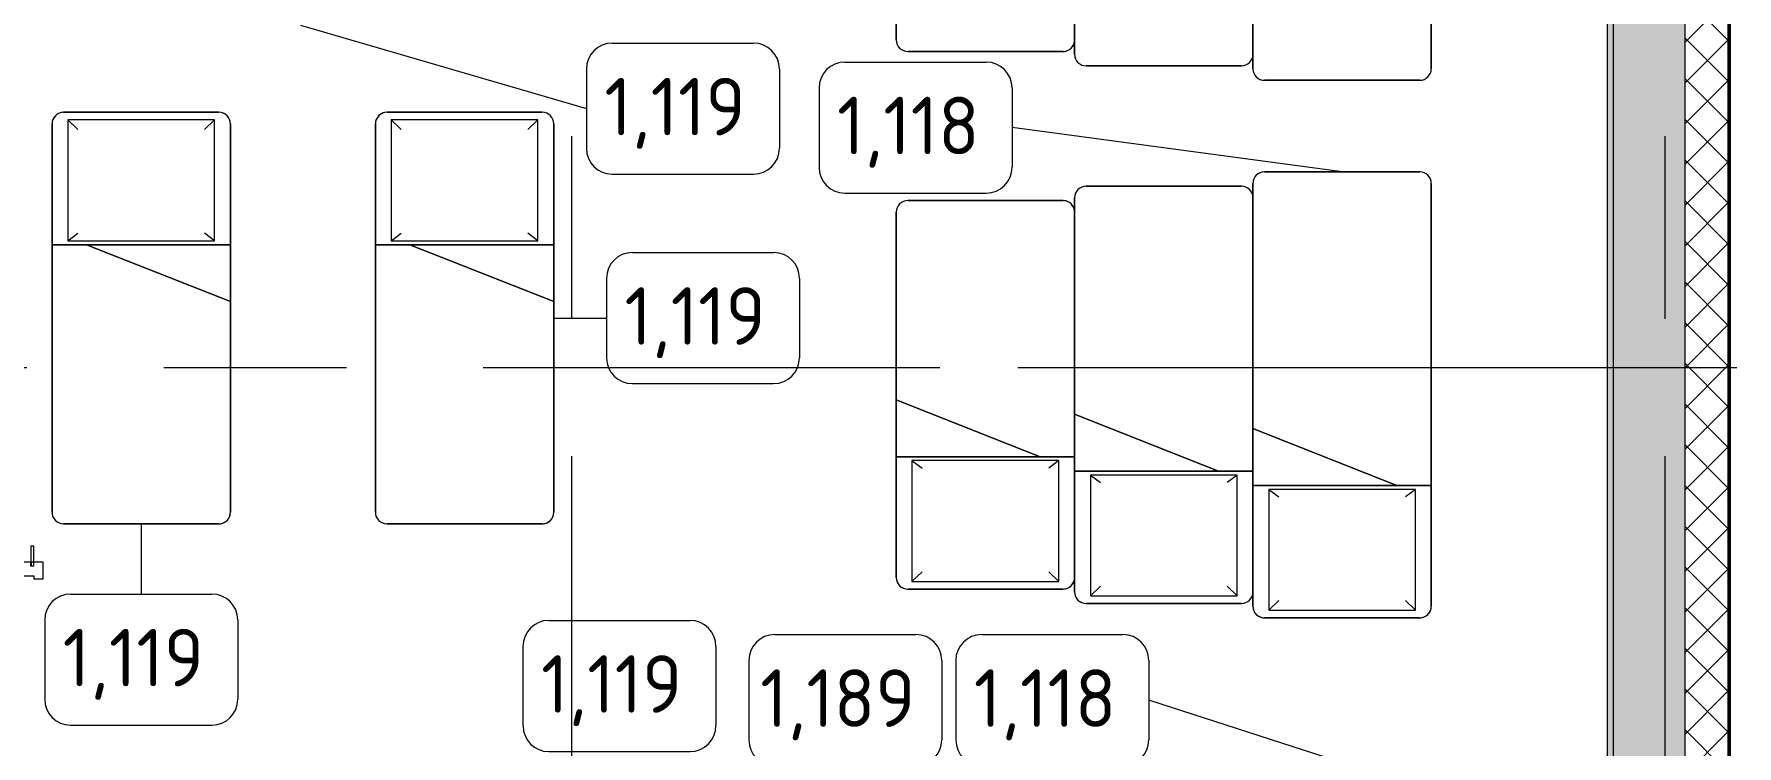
# Model space of a CAD drawing. Header units: millimetres. Extents: x 81566 to 292854, y -8553 to 29000.
# Drawn here: x 119340 to 125260, y 2285 to 4759 of the extents above; entities that cross this region are included whole.
import ezdxf

# ---------------------------------------------------------------- set-up
doc = ezdxf.new("R2010")
doc.units = ezdxf.units.MM
doc.linetypes.add('Осевая', pattern=[3175, 635, -476.25, 1587.5, -476.25])
for name, color, linetype, lineweight, true_color in [('A-DOOR-1', 7, 'Continuous', 9, 0xc0c0c0), ('A-DOOR-FRAM-1', 7, 'Continuous', 9, 0xc0c0c0), ('A-WALL-1', 9, 'Continuous', 9, 0x808080), ('A-WALL-FNSH-1', 9, 'Continuous', 9, 0x808080), ('I-FURN-1', 9, 'Continuous', 9, 0x808080)]:
    doc.layers.add(name, color=color, linetype=linetype, lineweight=lineweight, true_color=true_color)
for name, color, linetype, lineweight in [('A-WALL', 7, 'Continuous', 9), ('I-FURN-IDEN', 7, 'Continuous', 9), ('I-WALL', 7, 'Continuous', 9), ('Оси', 7, 'Continuous', 9), ('Оси-2', 7, 'Осевая', 9)]:
    doc.layers.add(name, color=color, linetype=linetype, lineweight=lineweight)
doc.styles.add('GOST Common', font='GOST_Common.ttf', dxfattribs={"height": 200})

# ---------------------------------------------------------------- blocks, each defined once
blk = doc.blocks.new('Bed - Small Sizes - 1_118-V42-План расстановки мебели и оборудования 2 этажа в осях 23-33')
at = {"layer": 'I-FURN-1'}
for p, q in [((247.3, 1550), (-292.7, 1550)), ((-292.7, 1550), (247.3, 1550)), ((-332.7, 1510), (-332.7, 460)), ((-332.7, 460), (-332.7, 1510)), ((287.3, 657.7), (287.3, 1510)), ((287.3, 1510), (287.3, 1460)), ((287.3, 1460), (287.3, 657.7)), ((287.3, 657.7), (-212.7, 460)), ((-212.7, 460), (287.3, 657.7)), ((-212.7, 460), (287.3, 657.7)), ((287.3, 460), (287.3, 657.7)), ((287.3, 657.7), (287.3, 510)), ((287.3, 510), (287.3, 657.7)), ((287.3, 657.7), (287.3, 510)), ((287.3, 510), (287.3, 460)), ((287.3, 90), (287.3, 510)), ((287.3, 510), (287.3, 90)), ((-212.7, 460), (-332.7, 460)), ((-332.7, 460), (-332.7, 40)), ((-332.7, 40), (-332.7, 460)), ((-332.7, 460), (-212.7, 460)), ((-332.7, 460), (-332.7, 40)), ((-332.7, 40), (-332.7, 460)), ((-332.7, 460), (-212.7, 460)), ((-277.5, 446.2), (-242.7, 420)), ((-277.5, 26.2), (-277.5, 446.2)), ((-277.5, 446.2), (232.5, 446.2)), ((-277.5, 446.2), (232.5, 446.2)), ((-277.5, 26.2), (-277.5, 446.2)), ((287.3, 460), (-212.7, 460)), ((-212.7, 460), (287.3, 460)), ((-212.7, 460), (287.3, 460)), ((287.3, 460), (-212.7, 460)), ((-212.7, 460), (287.3, 460)), ((232.5, 446.2), (197.3, 420)), ((232.5, 446.2), (232.5, 26.2)), ((232.5, 446.2), (232.5, 26.2)), ((287.3, 40), (287.3, 460)), ((287.3, 460), (287.3, 90)), ((-277.5, 26.2), (-242.7, 60)), ((232.5, 26.2), (197.3, 60)), ((287.3, 90), (287.3, 40)), ((287.3, 40), (287.3, 90)), ((287.3, 90), (287.3, 40)), ((-292.7, 0), (247.3, 0)), ((247.3, 0), (-292.7, 0)), ((232.5, 26.2), (-277.5, 26.2)), ((232.5, 26.2), (-277.5, 26.2)), ((-292.7, 0), (247.3, 0)), ((247.3, 0), (-292.7, 0))]:
    blk.add_line(p, q, dxfattribs=at)
for centre, start, end in [((-292.7, 1510), 90, 180), ((-292.7, 1510), 90, 180), ((247.3, 1510), 360, 90), ((247.3, 1510), 0, 90), ((-292.7, 40), 180, 270), ((-292.7, 40), 180, 255), ((-292.7, 40), 180, 270), ((-292.7, 40), 180, 270), ((-292.7, 40), 255, 270), ((247.3, 40), 270, 360), ((247.3, 40), 270, 360), ((247.3, 40), 270, 345), ((247.3, 40), 270, 300), ((247.3, 40), 300, 0), ((247.3, 40), 345, 360)]:
    blk.add_arc(centre, 40, start, end, dxfattribs=at)
blk = doc.blocks.new('Bed - Small Sizes - Single 5-V43-План расстановки мебели и оборудования 2 этажа в осях 23-33')
at = {"layer": 'I-FURN-1'}
for p, q in [((247.3, 1450), (-292.7, 1450)), ((-292.7, 1450), (247.3, 1450)), ((-332.7, 1410), (-332.7, 607.7)), ((-332.7, 607.7), (-332.7, 1410)), ((287.3, 657.7), (287.3, 1410)), ((287.3, 1410), (287.3, 1360)), ((287.3, 1360), (287.3, 657.7)), ((287.3, 657.7), (-212.7, 460)), ((-212.7, 460), (287.3, 657.7)), ((-212.7, 460), (287.3, 657.7)), ((287.3, 460), (287.3, 657.7)), ((287.3, 657.7), (287.3, 510)), ((287.3, 510), (287.3, 657.7)), ((287.3, 657.7), (287.3, 510)), ((-332.7, 607.7), (-332.7, 460)), ((-332.7, 460), (-332.7, 607.7)), ((287.3, 510), (287.3, 460)), ((287.3, 90), (287.3, 510)), ((287.3, 510), (287.3, 90)), ((-212.7, 460), (-332.7, 460)), ((-332.7, 460), (-332.7, 410)), ((-332.7, 40), (-332.7, 460)), ((-332.7, 460), (-212.7, 460)), ((-332.7, 460), (-332.7, 40)), ((-332.7, 40), (-332.7, 460)), ((-332.7, 460), (-212.7, 460)), ((-277.5, 446.2), (-242.7, 420)), ((-277.5, 26.2), (-277.5, 446.2)), ((-277.5, 446.2), (232.5, 446.2)), ((-277.5, 446.2), (232.5, 446.2)), ((-277.5, 26.2), (-277.5, 446.2)), ((287.3, 460), (-212.7, 460)), ((-212.7, 460), (287.3, 460)), ((-212.7, 460), (287.3, 460)), ((287.3, 460), (-212.7, 460)), ((-212.7, 460), (287.3, 460)), ((232.5, 446.2), (197.3, 420)), ((232.5, 446.2), (232.5, 26.2)), ((232.5, 446.2), (232.5, 26.2)), ((287.3, 40), (287.3, 460)), ((287.3, 460), (287.3, 90)), ((-332.7, 410), (-332.7, 40)), ((-277.5, 26.2), (-242.7, 60)), ((232.5, 26.2), (197.3, 60)), ((287.3, 90), (287.3, 40)), ((287.3, 40), (287.3, 90)), ((287.3, 90), (287.3, 40)), ((-292.7, 0), (247.3, 0)), ((247.3, 0), (-292.7, 0)), ((232.5, 26.2), (-277.5, 26.2)), ((232.5, 26.2), (-277.5, 26.2)), ((-292.7, 0), (247.3, 0)), ((247.3, 0), (-292.7, 0))]:
    blk.add_line(p, q, dxfattribs=at)
for centre, start, end in [((-292.7, 1410), 90, 180), ((-292.7, 1410), 90, 180), ((247.3, 1410), 360, 90), ((247.3, 1410), 45, 90), ((247.3, 1410), 30, 45), ((247.3, 1410), 15, 30), ((247.3, 1410), 0, 15), ((-292.7, 40), 180, 270), ((-292.7, 40), 180, 270), ((-292.7, 40), 180, 270), ((-292.7, 40), 180, 195), ((-292.7, 40), 195, 270), ((247.3, 40), 270, 360), ((247.3, 40), 270, 0), ((247.3, 40), 270, 360), ((247.3, 40), 270, 300), ((247.3, 40), 300, 360)]:
    blk.add_arc(centre, 40, start, end, dxfattribs=at)
blk = doc.blocks.new('Bed - Small Sizes - Single 6-V44-План расстановки мебели и оборудования 2 этажа в осях 23-33')
at = {"layer": 'I-FURN-1'}
for p, q in [((-332.7, 1310), (-332.7, 607.7)), ((-332.7, 607.7), (-332.7, 1310)), ((247.3, 1350), (-292.7, 1350)), ((-292.7, 1350), (247.3, 1350)), ((287.3, 657.7), (287.3, 1310)), ((287.3, 1310), (287.3, 657.7)), ((287.3, 657.7), (-212.7, 460)), ((-212.7, 460), (287.3, 657.7)), ((-212.7, 460), (287.3, 657.7)), ((287.3, 460), (287.3, 657.7)), ((287.3, 657.7), (287.3, 460)), ((287.3, 40), (287.3, 657.7)), ((287.3, 657.7), (287.3, 40)), ((-332.7, 607.7), (-332.7, 460)), ((-332.7, 460), (-332.7, 607.7)), ((-212.7, 460), (-332.7, 460)), ((-332.7, 460), (-332.7, 410)), ((-332.7, 40), (-332.7, 460)), ((-332.7, 460), (-212.7, 460)), ((-332.7, 460), (-332.7, 40)), ((-332.7, 40), (-332.7, 460)), ((-332.7, 460), (-212.7, 460)), ((-277.5, 446.2), (-242.7, 420)), ((-277.5, 26.2), (-277.5, 446.2)), ((-277.5, 446.2), (232.5, 446.2)), ((-277.5, 446.2), (232.5, 446.2)), ((-277.5, 26.2), (-277.5, 446.2)), ((287.3, 460), (-212.7, 460)), ((-212.7, 460), (287.3, 460)), ((-212.7, 460), (287.3, 460)), ((287.3, 460), (-212.7, 460)), ((-212.7, 460), (287.3, 460)), ((232.5, 446.2), (197.3, 420)), ((232.5, 446.2), (232.5, 26.2)), ((232.5, 446.2), (232.5, 26.2)), ((287.3, 40), (287.3, 460)), ((287.3, 460), (287.3, 40)), ((-332.7, 410), (-332.7, 40)), ((-277.5, 26.2), (-242.7, 60)), ((232.5, 26.2), (197.3, 60)), ((-292.7, 0), (247.3, 0)), ((247.3, 0), (-292.7, 0)), ((232.5, 26.2), (-277.5, 26.2)), ((232.5, 26.2), (-277.5, 26.2)), ((-292.7, 0), (247.3, 0)), ((247.3, 0), (-292.7, 0))]:
    blk.add_line(p, q, dxfattribs=at)
for centre, start, end in [((-292.7, 1310), 90, 180), ((-292.7, 1310), 120, 180), ((-292.7, 1310), 105, 120), ((-292.7, 1310), 90, 105), ((247.3, 1310), 360, 90), ((247.3, 1310), 360, 90), ((-292.7, 40), 180, 270), ((-292.7, 40), 180, 195), ((-292.7, 40), 180, 195), ((-292.7, 40), 180, 270), ((-292.7, 40), 195, 210), ((-292.7, 40), 195, 210), ((-292.7, 40), 210, 225), ((-292.7, 40), 210, 225), ((-292.7, 40), 225, 240), ((-292.7, 40), 225, 240), ((-292.7, 40), 240, 255), ((-292.7, 40), 240, 255), ((-292.7, 40), 255, 270), ((-292.7, 40), 255, 270), ((247.3, 40), 270, 360), ((247.3, 40), 270, 315), ((247.3, 40), 270, 285), ((247.3, 40), 270, 285), ((247.3, 40), 285, 300), ((247.3, 40), 285, 300), ((247.3, 40), 300, 360), ((247.3, 40), 300, 315), ((247.3, 40), 315, 360), ((247.3, 40), 315, 330), ((247.3, 40), 330, 345), ((247.3, 40), 345, 0)]:
    blk.add_arc(centre, 40, start, end, dxfattribs=at)
blk = doc.blocks.new('Bed - Small Sizes - 1_118-V45-План расстановки мебели и оборудования 2 этажа в осях 23-33')
at = {"layer": 'I-FURN-1'}
for p, q in [((247.3, 0), (-292.7, 0)), ((-292.7, 0), (247.3, 0)), ((247.3, 0), (-292.7, 0)), ((-292.7, 0), (247.3, 0)), ((-332.7, -40), (-332.7, -460)), ((-332.7, -460), (-332.7, -40)), ((-332.7, -40), (-332.7, -460)), ((-332.7, -460), (-332.7, -40)), ((-277.5, -26.2), (-242.7, -60)), ((232.5, -26.2), (-277.5, -26.2)), ((-277.5, -26.2), (-277.5, -446.2)), ((232.5, -26.2), (-277.5, -26.2)), ((-277.5, -26.2), (-277.5, -446.2)), ((232.5, -26.2), (197.3, -60)), ((232.5, -446.2), (232.5, -26.2)), ((232.5, -446.2), (232.5, -26.2)), ((287.3, -460), (287.3, -40)), ((287.3, -40), (287.3, -90)), ((287.3, -90), (287.3, -40)), ((287.3, -40), (287.3, -90)), ((287.3, -90), (287.3, -460)), ((287.3, -510), (287.3, -90)), ((287.3, -90), (287.3, -510)), ((-332.7, -460), (-212.7, -460)), ((-212.7, -460), (-332.7, -460)), ((-332.7, -460), (-332.7, -1510)), ((-332.7, -1510), (-332.7, -460)), ((-332.7, -460), (-212.7, -460)), ((-277.5, -446.2), (-242.7, -420)), ((-277.5, -446.2), (232.5, -446.2)), ((-277.5, -446.2), (232.5, -446.2)), ((-212.7, -460), (287.3, -460)), ((287.3, -460), (-212.7, -460)), ((287.3, -460), (-212.7, -460)), ((-212.7, -460), (287.3, -657.7)), ((287.3, -657.7), (-212.7, -460)), ((-212.7, -460), (287.3, -460)), ((-212.7, -460), (287.3, -657.7)), ((-212.7, -460), (287.3, -460)), ((232.5, -446.2), (197.3, -420)), ((287.3, -657.7), (287.3, -460)), ((287.3, -460), (287.3, -510)), ((287.3, -510), (287.3, -657.7)), ((287.3, -657.7), (287.3, -510)), ((287.3, -510), (287.3, -657.7)), ((287.3, -1510), (287.3, -657.7)), ((287.3, -657.7), (287.3, -1460)), ((287.3, -1460), (287.3, -1510)), ((-292.7, -1550), (247.3, -1550)), ((247.3, -1550), (-292.7, -1550))]:
    blk.add_line(p, q, dxfattribs=at)
for centre, start, end in [((-292.7, -40), 90, 180), ((-292.7, -40), 90, 150), ((247.3, -40), 360, 90), ((247.3, -40), 30, 90), ((-292.7, -40), 90, 180), ((-292.7, -40), 90, 180), ((-292.7, -40), 150, 180), ((247.3, -40), 0, 90), ((247.3, -40), 0, 90), ((247.3, -40), 0, 30), ((-292.7, -1510), 180, 270), ((-292.7, -1510), 180, 270), ((247.3, -1510), 270, 360), ((247.3, -1510), 270, 0)]:
    blk.add_arc(centre, 40, start, end, dxfattribs=at)
blk = doc.blocks.new('Bed - Small Sizes - Single 5-V46-План расстановки мебели и оборудования 2 этажа в осях 23-33')
at = {"layer": 'I-FURN-1'}
for p, q in [((247.3, 0), (-292.7, 0)), ((-292.7, 0), (247.3, 0)), ((247.3, 0), (-292.7, 0)), ((-292.7, 0), (247.3, 0)), ((-332.7, -40), (-332.7, -410)), ((-332.7, -460), (-332.7, -40)), ((-332.7, -40), (-332.7, -460)), ((-332.7, -460), (-332.7, -40)), ((-277.5, -26.2), (-242.7, -60)), ((232.5, -26.2), (-277.5, -26.2)), ((-277.5, -26.2), (-277.5, -446.2)), ((232.5, -26.2), (-277.5, -26.2)), ((-277.5, -26.2), (-277.5, -446.2)), ((232.5, -26.2), (197.3, -60)), ((232.5, -446.2), (232.5, -26.2)), ((232.5, -446.2), (232.5, -26.2)), ((287.3, -460), (287.3, -40)), ((287.3, -40), (287.3, -90)), ((287.3, -90), (287.3, -40)), ((287.3, -40), (287.3, -90)), ((287.3, -90), (287.3, -460)), ((287.3, -510), (287.3, -90)), ((287.3, -90), (287.3, -510)), ((-332.7, -410), (-332.7, -460)), ((-332.7, -460), (-212.7, -460)), ((-212.7, -460), (-332.7, -460)), ((-332.7, -460), (-332.7, -607.7)), ((-332.7, -607.7), (-332.7, -460)), ((-332.7, -460), (-212.7, -460)), ((-277.5, -446.2), (-242.7, -420)), ((-277.5, -446.2), (232.5, -446.2)), ((-277.5, -446.2), (232.5, -446.2)), ((-212.7, -460), (287.3, -460)), ((287.3, -460), (-212.7, -460)), ((287.3, -460), (-212.7, -460)), ((-212.7, -460), (287.3, -657.7)), ((287.3, -657.7), (-212.7, -460)), ((-212.7, -460), (287.3, -460)), ((-212.7, -460), (287.3, -657.7)), ((-212.7, -460), (287.3, -460)), ((232.5, -446.2), (197.3, -420)), ((287.3, -657.7), (287.3, -460)), ((287.3, -460), (287.3, -510)), ((287.3, -510), (287.3, -657.7)), ((287.3, -657.7), (287.3, -510)), ((287.3, -510), (287.3, -657.7)), ((-332.7, -607.7), (-332.7, -1410)), ((-332.7, -1410), (-332.7, -607.7)), ((287.3, -1410), (287.3, -657.7)), ((287.3, -657.7), (287.3, -1360)), ((287.3, -1360), (287.3, -1410)), ((-292.7, -1450), (247.3, -1450)), ((247.3, -1450), (-292.7, -1450))]:
    blk.add_line(p, q, dxfattribs=at)
for centre, start, end in [((-292.7, -40), 90, 180), ((-292.7, -40), 90, 180), ((247.3, -40), 360, 90), ((247.3, -40), 0, 90), ((-292.7, -40), 90, 180), ((-292.7, -40), 90, 180), ((247.3, -40), 0, 90), ((247.3, -40), 0, 90), ((-292.7, -1410), 180, 270), ((-292.7, -1410), 180, 270), ((247.3, -1410), 270, 0), ((247.3, -1410), 270, 0)]:
    blk.add_arc(centre, 40, start, end, dxfattribs=at)
blk = doc.blocks.new('Bed - Small Sizes - Single 6-V47-План расстановки мебели и оборудования 2 этажа в осях 23-33')
at = {"layer": 'I-FURN-1'}
for p, q in [((247.3, 0), (-292.7, 0)), ((-292.7, 0), (247.3, 0)), ((247.3, 0), (-292.7, 0)), ((-292.7, 0), (247.3, 0)), ((-332.7, -40), (-332.7, -410)), ((-332.7, -460), (-332.7, -40)), ((-332.7, -40), (-332.7, -460)), ((-332.7, -460), (-332.7, -40)), ((-277.5, -26.2), (-242.7, -60)), ((232.5, -26.2), (-277.5, -26.2)), ((-277.5, -26.2), (-277.5, -446.2)), ((232.5, -26.2), (-277.5, -26.2)), ((-277.5, -26.2), (-277.5, -446.2)), ((232.5, -26.2), (197.3, -60)), ((232.5, -446.2), (232.5, -26.2)), ((232.5, -446.2), (232.5, -26.2)), ((287.3, -460), (287.3, -40)), ((287.3, -40), (287.3, -460)), ((287.3, -657.7), (287.3, -40)), ((287.3, -40), (287.3, -657.7)), ((-332.7, -410), (-332.7, -460)), ((-332.7, -460), (-212.7, -460)), ((-212.7, -460), (-332.7, -460)), ((-332.7, -460), (-332.7, -607.7)), ((-332.7, -607.7), (-332.7, -460)), ((-332.7, -460), (-212.7, -460)), ((-277.5, -446.2), (-242.7, -420)), ((-277.5, -446.2), (232.5, -446.2)), ((-277.5, -446.2), (232.5, -446.2)), ((-212.7, -460), (287.3, -460)), ((287.3, -460), (-212.7, -460)), ((287.3, -460), (-212.7, -460)), ((-212.7, -460), (287.3, -657.7)), ((287.3, -657.7), (-212.7, -460)), ((-212.7, -460), (287.3, -460)), ((-212.7, -460), (287.3, -657.7)), ((-212.7, -460), (287.3, -460)), ((232.5, -446.2), (197.3, -420)), ((287.3, -657.7), (287.3, -460)), ((287.3, -460), (287.3, -657.7)), ((-332.7, -607.7), (-332.7, -1310)), ((-332.7, -1310), (-332.7, -607.7)), ((287.3, -1310), (287.3, -657.7)), ((287.3, -657.7), (287.3, -1310)), ((-292.7, -1350), (247.3, -1350)), ((247.3, -1350), (-292.7, -1350))]:
    blk.add_line(p, q, dxfattribs=at)
for centre, start, end in [((-292.7, -40), 90, 180), ((-292.7, -40), 90, 135), ((247.3, -40), 360, 90), ((247.3, -40), 0, 90), ((-292.7, -40), 120, 180), ((-292.7, -40), 135, 180), ((-292.7, -40), 150, 180), ((-292.7, -40), 90, 150), ((-292.7, -40), 90, 120), ((247.3, -40), 0, 90), ((247.3, -40), 0, 90), ((-292.7, -1310), 180, 270), ((-292.7, -1310), 180, 210), ((-292.7, -1310), 210, 270), ((247.3, -1310), 270, 0), ((247.3, -1310), 270, 0)]:
    blk.add_arc(centre, 40, start, end, dxfattribs=at)
blk = doc.blocks.new('Bed - Small Sizes - 1_119-V48-План расстановки мебели и оборудования 2 этажа в осях 23-33')
at = {"layer": 'I-FURN-1'}
for p, q in [((247.3, 0), (-292.7, 0)), ((-292.7, 0), (247.3, 0)), ((247.3, 0), (-292.7, 0)), ((-292.7, 0), (247.3, 0)), ((-332.7, -40), (-332.7, -460)), ((-332.7, -460), (-332.7, -40)), ((-332.7, -40), (-332.7, -460)), ((-332.7, -460), (-332.7, -40)), ((-277.5, -26.2), (-242.7, -60)), ((232.5, -26.2), (-277.5, -26.2)), ((-277.5, -26.2), (-277.5, -446.2)), ((232.5, -26.2), (-277.5, -26.2)), ((-277.5, -26.2), (-277.5, -446.2)), ((232.5, -26.2), (197.3, -60)), ((232.5, -446.2), (232.5, -26.2)), ((232.5, -446.2), (232.5, -26.2)), ((287.3, -460), (287.3, -40)), ((287.3, -40), (287.3, -460)), ((287.3, -657.7), (287.3, -40)), ((287.3, -40), (287.3, -657.7)), ((-332.7, -460), (-212.7, -460)), ((-212.7, -460), (-332.7, -460)), ((-332.7, -460), (-332.7, -1390)), ((-332.7, -1390), (-332.7, -460)), ((-332.7, -460), (-212.7, -460)), ((-277.5, -446.2), (-242.7, -420)), ((-277.5, -446.2), (232.5, -446.2)), ((-277.5, -446.2), (232.5, -446.2)), ((-212.7, -460), (287.3, -460)), ((287.3, -460), (-212.7, -460)), ((287.3, -460), (-212.7, -460)), ((-212.7, -460), (287.3, -657.7)), ((287.3, -657.7), (-212.7, -460)), ((-212.7, -460), (287.3, -460)), ((-212.7, -460), (287.3, -657.7)), ((-212.7, -460), (287.3, -460)), ((232.5, -446.2), (197.3, -420)), ((287.3, -657.7), (287.3, -460)), ((287.3, -460), (287.3, -657.7)), ((287.3, -1390), (287.3, -657.7)), ((287.3, -657.7), (287.3, -1390)), ((-292.7, -1430), (247.3, -1430)), ((247.3, -1430), (-292.7, -1430))]:
    blk.add_line(p, q, dxfattribs=at)
for centre, start, end in [((-292.7, -40), 90, 180), ((-292.7, -40), 90, 165), ((247.3, -40), 360, 90), ((247.3, -40), 0, 90), ((-292.7, -40), 90, 180), ((-292.7, -40), 90, 180), ((-292.7, -40), 165, 180), ((247.3, -40), 0, 90), ((247.3, -40), 0, 90), ((-292.7, -1390), 180, 270), ((-292.7, -1390), 180, 270), ((247.3, -1390), 270, 0), ((247.3, -1390), 285, 0), ((247.3, -1390), 270, 285)]:
    blk.add_arc(centre, 40, start, end, dxfattribs=at)
blk = doc.blocks.new('Bed - Small Sizes - 1_119-V49-План расстановки мебели и оборудования 2 этажа в осях 23-33')
at = {"layer": 'I-FURN-1'}
for p, q in [((247.3, 0), (-292.7, 0)), ((-292.7, 0), (247.3, 0)), ((247.3, 0), (-292.7, 0)), ((-292.7, 0), (247.3, 0)), ((-332.7, -40), (-332.7, -460)), ((-332.7, -460), (-332.7, -40)), ((-332.7, -40), (-332.7, -460)), ((-332.7, -460), (-332.7, -40)), ((-277.5, -26.2), (-242.7, -60)), ((232.5, -26.2), (-277.5, -26.2)), ((-277.5, -26.2), (-277.5, -446.2)), ((232.5, -26.2), (-277.5, -26.2)), ((-277.5, -26.2), (-277.5, -446.2)), ((232.5, -26.2), (197.3, -60)), ((232.5, -446.2), (232.5, -26.2)), ((232.5, -446.2), (232.5, -26.2)), ((287.3, -460), (287.3, -40)), ((287.3, -40), (287.3, -460)), ((287.3, -657.7), (287.3, -40)), ((287.3, -40), (287.3, -657.7)), ((-332.7, -460), (-212.7, -460)), ((-212.7, -460), (-332.7, -460)), ((-332.7, -460), (-332.7, -1390)), ((-332.7, -1390), (-332.7, -460)), ((-332.7, -460), (-212.7, -460)), ((-277.5, -446.2), (-242.7, -420)), ((-277.5, -446.2), (232.5, -446.2)), ((-277.5, -446.2), (232.5, -446.2)), ((-212.7, -460), (287.3, -460)), ((287.3, -460), (-212.7, -460)), ((287.3, -460), (-212.7, -460)), ((-212.7, -460), (287.3, -657.7)), ((287.3, -657.7), (-212.7, -460)), ((-212.7, -460), (287.3, -460)), ((-212.7, -460), (287.3, -657.7)), ((-212.7, -460), (287.3, -460)), ((232.5, -446.2), (197.3, -420)), ((287.3, -657.7), (287.3, -460)), ((287.3, -460), (287.3, -657.7)), ((287.3, -1390), (287.3, -657.7)), ((287.3, -657.7), (287.3, -1390)), ((-292.7, -1430), (247.3, -1430)), ((247.3, -1430), (-292.7, -1430))]:
    blk.add_line(p, q, dxfattribs=at)
for centre, start, end in [((-292.7, -40), 90, 180), ((-292.7, -40), 90, 135), ((247.3, -40), 360, 90), ((247.3, -40), 0, 90), ((-292.7, -40), 90, 180), ((-292.7, -40), 120, 180), ((-292.7, -40), 135, 180), ((-292.7, -40), 90, 120), ((247.3, -40), 0, 90), ((247.3, -40), 45, 90), ((247.3, -40), 15, 45), ((247.3, -40), 0, 15), ((-292.7, -1390), 180, 270), ((-292.7, -1390), 180, 270), ((247.3, -1390), 270, 0), ((247.3, -1390), 300, 0), ((247.3, -1390), 270, 300)]:
    blk.add_arc(centre, 40, start, end, dxfattribs=at)
blk = doc.blocks.new('110_Дверь_СКБ_2Ст - Д-5_п__в составе перегородки _не входит в спец__-32680317-План расстановки мебели и оборудования 2 этажа в осях 23-33')
at = {"layer": 'A-DOOR-1'}
for p, q in [((-637.5, -20), (-587.5, -20)), ((-637.5, -420), (-637.5, -20)), ((-587.5, -20), (-587.5, -420)), ((612.5, -20), (662.5, -20)), ((612.5, -920), (612.5, -20)), ((662.5, -20), (662.5, -920)), ((-587.5, -420), (-637.5, -420)), ((662.5, -920), (612.5, -920))]:
    blk.add_line(p, q, dxfattribs=at)
for centre, radius, start, end in [((-637.5, -20), 400, 270, 0), ((662.5, -20), 900, 180, 270)]:
    blk.add_arc(centre, radius, start, end, dxfattribs=at)
at = {"layer": 'A-DOOR-FRAM-1'}
for p, q in [((-687.5, 60), (-627.5, 60)), ((-687.5, -20), (-687.5, 60)), ((-627.5, 60), (-627.5, 30)), ((652.5, 60), (712.5, 60)), ((652.5, 30), (652.5, 60)), ((712.5, 60), (712.5, -20)), ((-742.5, 28), (-672.5, 28)), ((-742.5, 20), (-742.5, 28)), ((-672.5, 20), (-742.5, 20)), ((-687.5, 20), (-672.5, 20)), ((-687.5, 19), (-687.5, 20)), ((-672.5, 19), (-687.5, 19)), ((-672.5, 28), (-672.5, 20)), ((-672.5, 20), (-672.5, 19)), ((-637.5, 30), (-637.5, -20)), ((-627.5, 30), (-637.5, 30)), ((662.5, 30), (652.5, 30)), ((662.5, -20), (662.5, 30)), ((697.5, 20), (697.5, 28)), ((697.5, 28), (767.5, 28)), ((697.5, 19), (697.5, 20)), ((697.5, 20), (712.5, 20)), ((767.5, 20), (697.5, 20)), ((712.5, 19), (697.5, 19)), ((712.5, 20), (712.5, 19)), ((767.5, 28), (767.5, 20)), ((-742.5, -20), (-672.5, -20)), ((-742.5, -28), (-742.5, -20)), ((-672.5, -28), (-742.5, -28)), ((-637.5, -20), (-687.5, -20)), ((-672.5, -20), (-672.5, -28)), ((712.5, -20), (662.5, -20)), ((697.5, -28), (697.5, -20)), ((697.5, -20), (767.5, -20)), ((767.5, -28), (697.5, -28)), ((767.5, -20), (767.5, -28))]:
    blk.add_line(p, q, dxfattribs=at)
blk = doc.blocks.new('Марка_Мебель - В прямоуг_Balcon_Марка-25523697-План расстановки мебели и оборудования 2 этажа в осях 23-33')
at = {"layer": 'I-FURN-IDEN'}
for p, q in [((-2.455, 2.278), (2.455, 2.278)), ((-3.355, 1.378), (-3.355, -1.384)), ((3.355, 1.378), (3.355, -1.378)), ((-2.461, -2.278), (2.455, -2.278))]:
    blk.add_line(p, q, dxfattribs=at)
for centre, radius, start, end in [((-2.455, 1.378), 0.9, 90, 180), ((2.455, 1.378), 0.9, 0, 90), ((-2.461, -1.384), 0.893, 180, 270), ((2.455, -1.378), 0.9, 270, 0)]:
    blk.add_arc(centre, radius, start, end, dxfattribs=at)

msp = doc.modelspace()

# ---------------------------------------------------------------- hatches: boundary and pattern name
at = {"layer": 'A-WALL'}
h = msp.add_hatch(dxfattribs=at)
h.set_pattern_fill('FP_1', color=256, style=0, pattern_type=2)
h.set_pattern_definition([(45, (0, 0), (-70.71068, 70.71068), []), (135, (0, 0), (-70.71068, -70.71068), [])])
h.paths.add_polyline_path([(125230, -250), (125230, 7700), (125080, 7700), (125080, -250)])
h.paths.add_polyline_path([(125080, 10000), (125230, 10000), (125230, 11920), (125080, 11920), (125080, 10307.3)])
h.paths.add_polyline_path([(125230, 13120), (125230, 21400), (125080, 21400), (125080, 13120)])
at = {"layer": 'I-WALL'}
h = msp.add_hatch(dxfattribs=at)
h.set_pattern_fill('FP_41', color=256, style=0, pattern_type=2)
h.set_pattern_definition([(0, (0, 0), (121.92, 30.48), [10.058, -81.382, 10.058, -81.382, -487.68]), (0, (0, 0), (121.92, 30.48), [-182.88, 10.058, -172.822, 10.058, -81.382, -213.36]), (0, (0, 0), (121.92, 30.48), [-457.2, 10.058, -50.902, 10.058, -142.342]), (120, (45.72, 15.24), (-87.356454, 90.345817), [10.058, -81.382, 10.058, -81.382, -487.68]), (120, (45.72, 15.24), (-87.356454, 90.345817), [-182.88, 10.058, -172.822, 10.058, -81.382, -213.36]), (120, (45.72, 15.24), (-87.356454, 90.345817), [-457.2, 10.058, -50.902, 10.058, -142.342]), (240, (60.96, 76.2), (-34.563546, -120.825817), [10.058, -81.382, 10.058, -81.382, -487.68]), (240, (60.96, 76.2), (-34.563546, -120.825817), [-182.88, 10.058, -172.822, 10.058, -81.382, -213.36]), (240, (60.96, 76.2), (-34.563546, -120.825817), [-457.2, 10.058, -50.902, 10.058, -142.342])])
h.paths.add_polyline_path([(124810, 170), (124830, 170), (124830, 9980), (124810, 9980), (124810, 171)])
h = msp.add_hatch(dxfattribs=at)
h.set_pattern_fill('FP_2', color=256, style=0, pattern_type=2)
h.set_pattern_definition([(45, (0, 0), (-57.024626, 57.024626), []), (45, (57.025, 0), (-57.024626, 57.024626), [100.806, -20.161, 3.353, -16.808])])
h.paths.add_polyline_path([(125080, -100), (125080, 7700), (124830, 7700), (124830, -100)])

# ---------------------------------------------------------------- linework, layer by layer
at = {"layer": 'A-WALL'}
for p, q in [((124810, 170), (124810, 9980)), ((124830, 9980), (124830, 150)), ((125230, -250), (125230, 7700)), ((125233, -253), (125233, 7700))]:
    msp.add_line(p, q, dxfattribs=at)
at = {"layer": 'A-WALL-1'}
msp.add_line((125080, -100), (125080, 7700), dxfattribs=at)
at = {"layer": 'A-WALL-FNSH-1'}
for p, q in [((124809, 9979), (124809, 171)), ((125238, -258), (125238, 7700))]:
    msp.add_line(p, q, dxfattribs=at)
at = {"layer": 'I-FURN-IDEN'}
for p, q in [((120266.5, 4790.3), (121260.1, 4499.7)), ((123887.3, 4280.1), (122740, 4433.9)), ((121146.6, 3771.9), (121330.1, 3771.9)), ((119712.6, 3056.9), (119712.6, 2812.5)), ((123907.3, 2220), (123215.4, 2443.9))]:
    msp.add_line(p, q, dxfattribs=at)
at = {"layer": 'Оси'}
msp.add_line((122760, 3600), (125260, 3600), dxfattribs=at)
at = {"layer": 'Оси-2'}
for p, q in [((121210, 593.7), (121210, 19415.1)), ((125010, 593.7), (125010, 19415.1)), ((84865.6, 3600), (122760, 3600))]:
    msp.add_line(p, q, dxfattribs=at)

# ---------------------------------------------------------------- block references
at = {"layer": 'A-DOOR-1', "rotation": 270}
msp.add_blockref('110_Дверь_СКБ_2Ст - Д-5_п__в составе перегородки _не входит в спец__-32680317-План расстановки мебели и оборудования 2 этажа в осях 23-33', (119310, 2237.5), dxfattribs=at)
at = {"layer": 'I-FURN-1', "rotation": 180}
for name, p in [('Bed - Small Sizes - Single 5-V43-План расстановки мебели и оборудования 2 этажа в осях 23-33', (123244.6, 6098.3)), ('Bed - Small Sizes - 1_118-V42-План расстановки мебели и оборудования 2 этажа в осях 23-33', (123864.6, 6148.3)), ('Bed - Small Sizes - Single 6-V44-План расстановки мебели и оборудования 2 этажа в осях 23-33', (122624.6, 6048.3)), ('Bed - Small Sizes - 1_118-V45-План расстановки мебели и оборудования 2 этажа в осях 23-33', (123864.6, 2730.1)), ('Bed - Small Sizes - Single 5-V46-План расстановки мебели и оборудования 2 этажа в осях 23-33', (123244.6, 2780.1)), ('Bed - Small Sizes - Single 6-V47-План расстановки мебели и оборудования 2 этажа в осях 23-33', (122624.6, 2830.1))]:
    msp.add_blockref(name, p, dxfattribs=at)
at = {"layer": 'I-FURN-1'}
for name, p in [('Bed - Small Sizes - 1_119-V49-План расстановки мебели и оборудования 2 этажа в осях 23-33', (119735.3, 4486.9)), ('Bed - Small Sizes - 1_119-V48-План расстановки мебели и оборудования 2 этажа в осях 23-33', (120859.3, 4486.9))]:
    msp.add_blockref(name, p, dxfattribs=at)
at = {"layer": 'I-FURN-IDEN', "xscale": 99.99999999999993, "yscale": 99.99999999999993, "zscale": 99.99999999999993}
for p in [(121595.6, 4499.7), (122404.5, 4433.9), (121665.5, 3771.9), (119712.6, 2584.8), (121375.2, 2493.1), (122160.3, 2443.9), (122879.9, 2443.9)]:
    msp.add_blockref('Марка_Мебель - В прямоуг_Balcon_Марка-25523697-План расстановки мебели и оборудования 2 этажа в осях 23-33', p, dxfattribs=at)

# ---------------------------------------------------------------- texts
at = {"layer": 'I-FURN-IDEN', "char_height": 200, "attachment_point": 1, "style": 'GOST Common'}
for s, insert, width in [('1,119', (121322.6, 4606.7), 625.316), ('1,118', (122131.5, 4541), 625.316), ('1,119', (121392.5, 3879), 625.316), ('1,119', (119439.6, 2691.8), 625.316), ('1,119', (121102.2, 2600.1), 625.316), ('1,189', (121864.3, 2551), 681.434), ('1,118', (122606.9, 2551), 625.316)]:
    msp.add_mtext(s, dxfattribs=dict(at, insert=insert, width=width))

doc.saveas('drawing.dxf')
